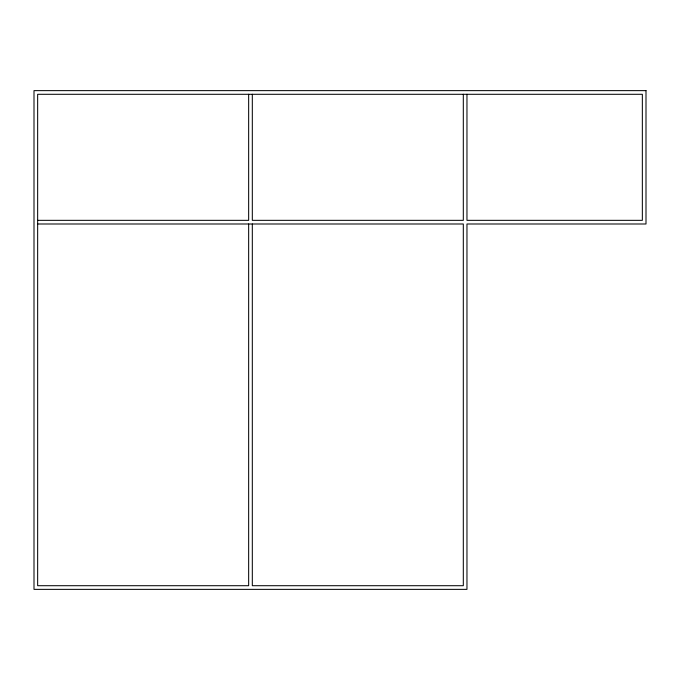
<?xml version="1.0" encoding="UTF-8"?>
<svg xmlns="http://www.w3.org/2000/svg" width="680" height="680" viewBox="0 0 680 680"><rect width="100%" height="100%" fill="white"/><g stroke="black" fill="none" stroke-linecap="round" stroke-linejoin="round"><path stroke-width="1.02" d="M37.655 220.337L248.659 220.337L248.659 94.291M37.655 223.992L463.31 223.992L463.31 585.71L252.314 585.71L252.314 223.992M466.964 94.291L466.964 220.337L642.345 220.337L642.345 94.291L37.655 94.291L37.655 585.71L248.659 585.71L248.659 223.992M463.31 94.291L463.31 220.337L252.314 220.337L252.314 94.291M646 90.635L34 90.635L34 589.365L466.964 589.365L466.964 223.992L646 223.992L646 90.635"/></g></svg>
